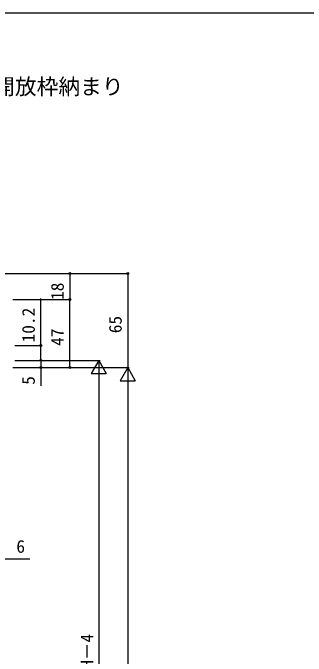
# Model space of a CAD drawing. Units: millimetres, scale not verified. Extents: x -525 to 525, y -784 to 780.
# Drawn here: x -202.4 to 0.1, y 302 to 746.5 of the extents above; entities that cross this region are included whole.
import ezdxf
from ezdxf.enums import TextEntityAlignment as Align

# ---------------------------------------------------------------- set-up
doc = ezdxf.new("R2010")
doc.units = ezdxf.units.MM
doc.header["$LTSCALE"] = 4
for name, color, linetype in [('0-2_USER1', 3, 'Continuous'), ('0-7_YKK_D', 6, 'Continuous'), ('0-8_YKK_ZWAK', 7, 'Continuous')]:
    doc.layers.add(name, color=color, linetype=linetype)
doc.styles.add('ＭＳ ゴシック', font='')
doc.styles.get('ＭＳ ゴシック').set_extended_font_data('MS Gothic')

msp = doc.modelspace()

# ---------------------------------------------------------------- linework, layer by layer
at = {"layer": '0-7_YKK_D'}
for p, q in [((-251.661, 566.375), (-122.108, 566.375)), ((-202.308, 566.375), (-162.108, 566.375)), ((-163.108, 566.375), (-163.108, 548.375)), ((-123.108, 566.375), (-123.108, 501.375)), ((-202.308, 548.375), (-162.108, 548.375)), ((-202.308, 548.375), (-162.108, 548.375)), ((-163.108, 501.375), (-163.108, 548.375)), ((-201.108, 516.575), (-182.108, 516.575)), ((-201.108, 506.375), (-142.108, 506.375)), ((-201.108, 506.375), (-182.108, 506.375)), ((-201.108, 506.375), (-182.108, 506.375)), ((-143.108, 506.375), (-148.358, 497.281)), ((-143.108, 506.375), (-137.858, 497.281)), ((-143.108, 506.375), (-143.108, 488.188)), ((-202.308, 501.375), (-162.108, 501.375)), ((-201.108, 501.375), (-122.108, 501.375)), ((-201.108, 501.375), (-122.108, 501.375)), ((-201.108, 501.375), (-182.108, 501.375)), ((-123.108, 501.375), (-128.358, 492.281)), ((-123.108, 501.375), (-117.858, 492.281)), ((-123.108, 501.375), (-123.108, 483.188)), ((-148.358, 497.281), (-137.858, 497.281)), ((-143.108, 495.875), (-143.108, 120.869)), ((-128.358, 492.281), (-117.858, 492.281)), ((-123.108, 490.875), (-123.108, 111.868))]:
    msp.add_line(p, q, dxfattribs=at)
for points in [[(-183.108, 506.375), (-183.108, 516.575), (-183.108, 549.125)], [(-183.108, 506.375), (-183.108, 501.375), (-183.108, 488.87)], [(-209.108, 369.252), (-203.108, 369.252), (-190.74, 369.252)]]:
    msp.add_lwpolyline(points, dxfattribs=at)
for centre in [(-163.108, 566.375), (-123.108, 566.375), (-163.108, 548.375), (-163.108, 548.375), (-183.108, 516.575), (-183.108, 506.375), (-183.108, 506.375), (-183.108, 501.375), (-163.108, 501.375)]:
    msp.add_circle(centre, 0.637, dxfattribs=at)
at = {"layer": '0-8_YKK_ZWAK'}
msp.add_line((-524.9, 746.5), (525.1, 746.5), dxfattribs=at)

# ---------------------------------------------------------------- texts
at = {"layer": '0-2_USER1', "style": 'ＭＳ ゴシック'}
msp.add_text('■アウトセット引戸\u3000片引き戸（標準）開放枠納まり', height=11, dxfattribs=at).set_placement((-486.053, 686.773), align=Align.BOTTOM_LEFT)
at = {"layer": '0-7_YKK_D', "style": 'ＭＳ ゴシック'}
for s, p in [('18', (-164.608, 548.136)), ('10.2', (-184.608, 518.784)), ('65', (-124.608, 525.113)), ('47', (-164.608, 516.386)), ('5', (-184.608, 489.484)), ('DH＝H－4', (-144.108, 269.406))]:
    msp.add_text(s, height=8.798, rotation=90, dxfattribs=at).set_placement(p, align=Align.BOTTOM_LEFT)
msp.add_text('6', height=8.798, dxfattribs=at).set_placement((-200.013, 370.752), align=Align.BOTTOM_LEFT)

doc.saveas('drawing.dxf')
